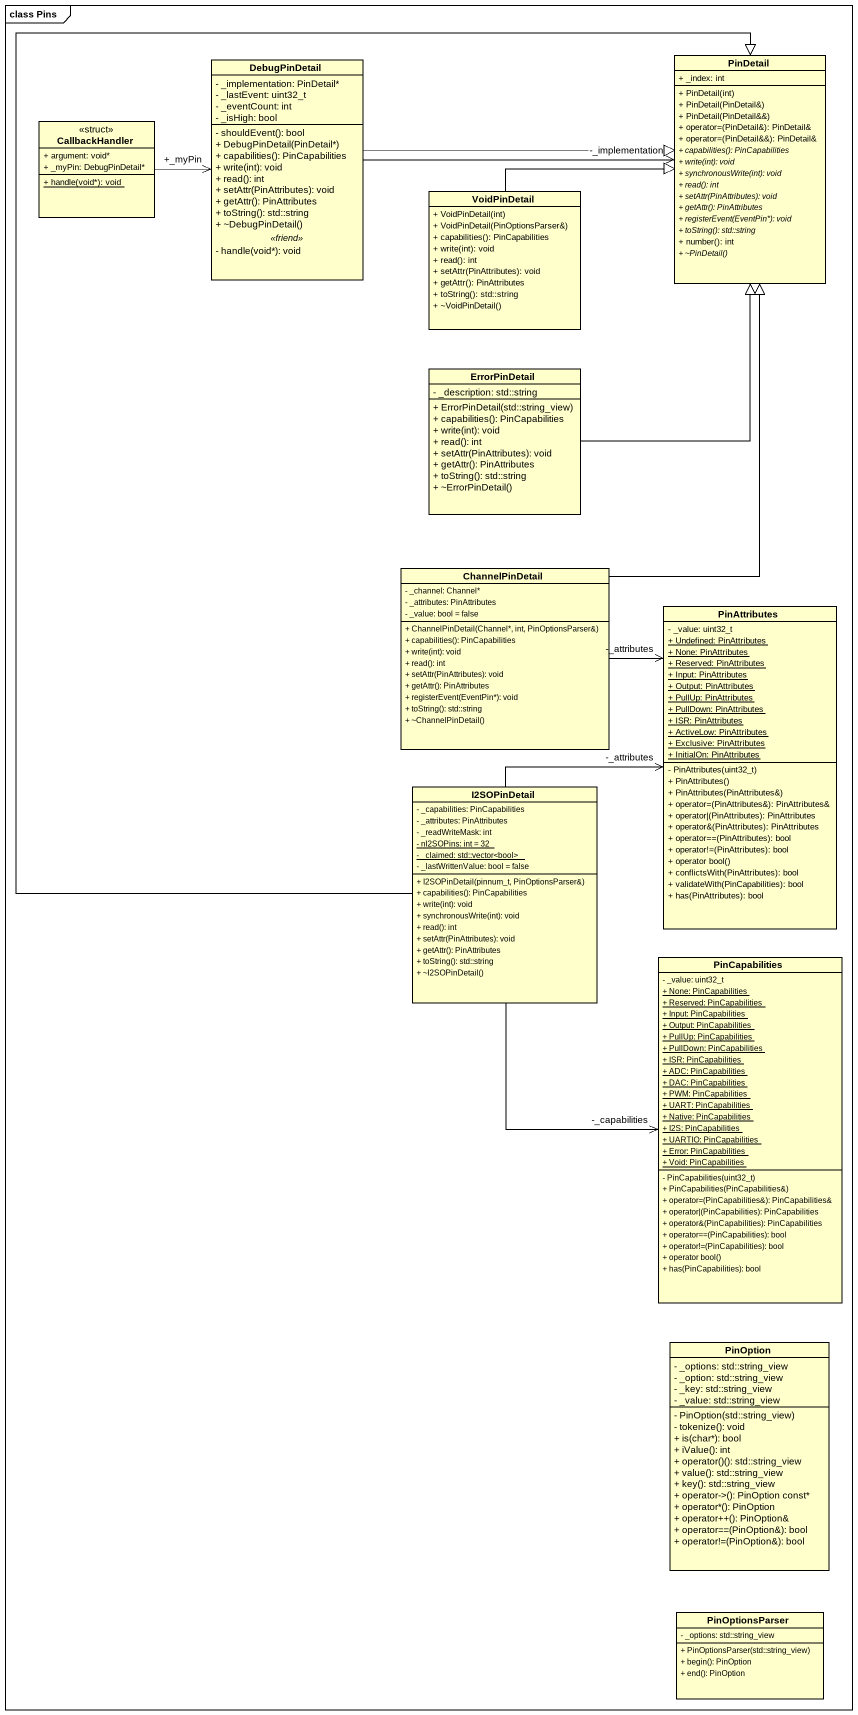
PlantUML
@startuml
mainframe class Pins
hide circle
hide empty members
skinparam classAttributeIconSize 0
class DebugPinDetail {
  - _implementation: PinDetail*
  - _lastEvent: uint32_t
  - _eventCount: int
  - _isHigh: bool
  --
  - shouldEvent(): bool
  + DebugPinDetail(PinDetail*)
  + capabilities(): PinCapabilities
  + write(int): void
  + read(): int
  + setAttr(PinAttributes): void
  + getAttr(): PinAttributes
  + toString(): std::string
  + ~DebugPinDetail()
  .. <<friend>> ..
  - handle(void*): void
}
class PinDetail {
  + _index: int
  + PinDetail(int)
  + PinDetail(PinDetail&)
  + PinDetail(PinDetail&&)
  + operator=(PinDetail&): PinDetail&
  + operator=(PinDetail&&): PinDetail&
  {abstract} + capabilities(): PinCapabilities
  {abstract} + write(int): void
  {abstract} + synchronousWrite(int): void
  {abstract} + read(): int
  {abstract} + setAttr(PinAttributes): void
  {abstract} + getAttr(): PinAttributes
  {abstract} + registerEvent(EventPin*): void
  {abstract} + toString(): std::string
  + number(): int
  {abstract} + ~PinDetail()
}
class CallbackHandler <<struct>> {
  + argument: void*
  + _myPin: DebugPinDetail*
  {static} + handle(void*): void
}
class VoidPinDetail {
  + VoidPinDetail(int)
  + VoidPinDetail(PinOptionsParser&)
  + capabilities(): PinCapabilities
  + write(int): void
  + read(): int
  + setAttr(PinAttributes): void
  + getAttr(): PinAttributes
  + toString(): std::string
  + ~VoidPinDetail()
}
class ErrorPinDetail {
  - _description: std::string
  + ErrorPinDetail(std::string_view)
  + capabilities(): PinCapabilities
  + write(int): void
  + read(): int
  + setAttr(PinAttributes): void
  + getAttr(): PinAttributes
  + toString(): std::string
  + ~ErrorPinDetail()
}
class ChannelPinDetail {
  - _channel: Channel*
  - _attributes: PinAttributes
  - _value: bool = false
  + ChannelPinDetail(Channel*, int, PinOptionsParser&)
  + capabilities(): PinCapabilities
  + write(int): void
  + read(): int
  + setAttr(PinAttributes): void
  + getAttr(): PinAttributes
  + registerEvent(EventPin*): void
  + toString(): std::string
  + ~ChannelPinDetail()
}
class PinAttributes {
  - _value: uint32_t
  {static} + Undefined: PinAttributes
  {static} + None: PinAttributes
  {static} + Reserved: PinAttributes
  {static} + Input: PinAttributes
  {static} + Output: PinAttributes
  {static} + PullUp: PinAttributes
  {static} + PullDown: PinAttributes
  {static} + ISR: PinAttributes
  {static} + ActiveLow: PinAttributes
  {static} + Exclusive: PinAttributes
  {static} + InitialOn: PinAttributes
  - PinAttributes(uint32_t)
  + PinAttributes()
  + PinAttributes(PinAttributes&)
  + operator=(PinAttributes&): PinAttributes&
  + operator|(PinAttributes): PinAttributes
  + operator&(PinAttributes): PinAttributes
  + operator==(PinAttributes): bool
  + operator!=(PinAttributes): bool
  + operator bool()
  + conflictsWith(PinAttributes): bool
  + validateWith(PinCapabilities): bool
  + has(PinAttributes): bool
}
class I2SOPinDetail {
  - _capabilities: PinCapabilities
  - _attributes: PinAttributes
  - _readWriteMask: int
  {static} - nI2SOPins: int = 32
  {static} - _claimed: std::vector<bool>
  - _lastWrittenValue: bool = false
  + I2SOPinDetail(pinnum_t, PinOptionsParser&)
  + capabilities(): PinCapabilities
  + write(int): void
  + synchronousWrite(int): void
  + read(): int
  + setAttr(PinAttributes): void
  + getAttr(): PinAttributes
  + toString(): std::string
  + ~I2SOPinDetail()
}
class PinCapabilities {
  - _value: uint32_t
  {static} + None: PinCapabilities
  {static} + Reserved: PinCapabilities
  {static} + Input: PinCapabilities
  {static} + Output: PinCapabilities
  {static} + PullUp: PinCapabilities
  {static} + PullDown: PinCapabilities
  {static} + ISR: PinCapabilities
  {static} + ADC: PinCapabilities
  {static} + DAC: PinCapabilities
  {static} + PWM: PinCapabilities
  {static} + UART: PinCapabilities
  {static} + Native: PinCapabilities
  {static} + I2S: PinCapabilities
  {static} + UARTIO: PinCapabilities
  {static} + Error: PinCapabilities
  {static} + Void: PinCapabilities
  - PinCapabilities(uint32_t)
  + PinCapabilities(PinCapabilities&)
  + operator=(PinCapabilities&): PinCapabilities&
  + operator|(PinCapabilities): PinCapabilities
  + operator&(PinCapabilities): PinCapabilities
  + operator==(PinCapabilities): bool
  + operator!=(PinCapabilities): bool
  + operator bool()
  + has(PinCapabilities): bool
}
class PinOption {
  - _options: std::string_view
  - _option: std::string_view
  - _key: std::string_view
  - _value: std::string_view
  - PinOption(std::string_view)
  - tokenize(): void
  + is(char*): bool
  + iValue(): int
  + operator()(): std::string_view
  + value(): std::string_view
  + key(): std::string_view
  + operator->(): PinOption const*
  + operator*(): PinOption
  + operator++(): PinOption&
  + operator==(PinOption&): bool
  + operator!=(PinOption&): bool
}
class PinOptionsParser {
  - _options: std::string_view
  + PinOptionsParser(std::string_view)
  + begin(): PinOption
  + end(): PinOption
}
DebugPinDetail -right-> "-_implementation" PinDetail
DebugPinDetail -right-|> PinDetail
CallbackHandler -right-> "+_myPin" DebugPinDetail
VoidPinDetail -right-|> PinDetail
ErrorPinDetail -up-|> PinDetail
ChannelPinDetail -up-|> PinDetail
ChannelPinDetail -right-> "-_attributes" PinAttributes
I2SOPinDetail -up-|> PinDetail
I2SOPinDetail -right-> "-_attributes" PinAttributes
I2SOPinDetail --> "-_capabilities" PinCapabilities
@enduml
